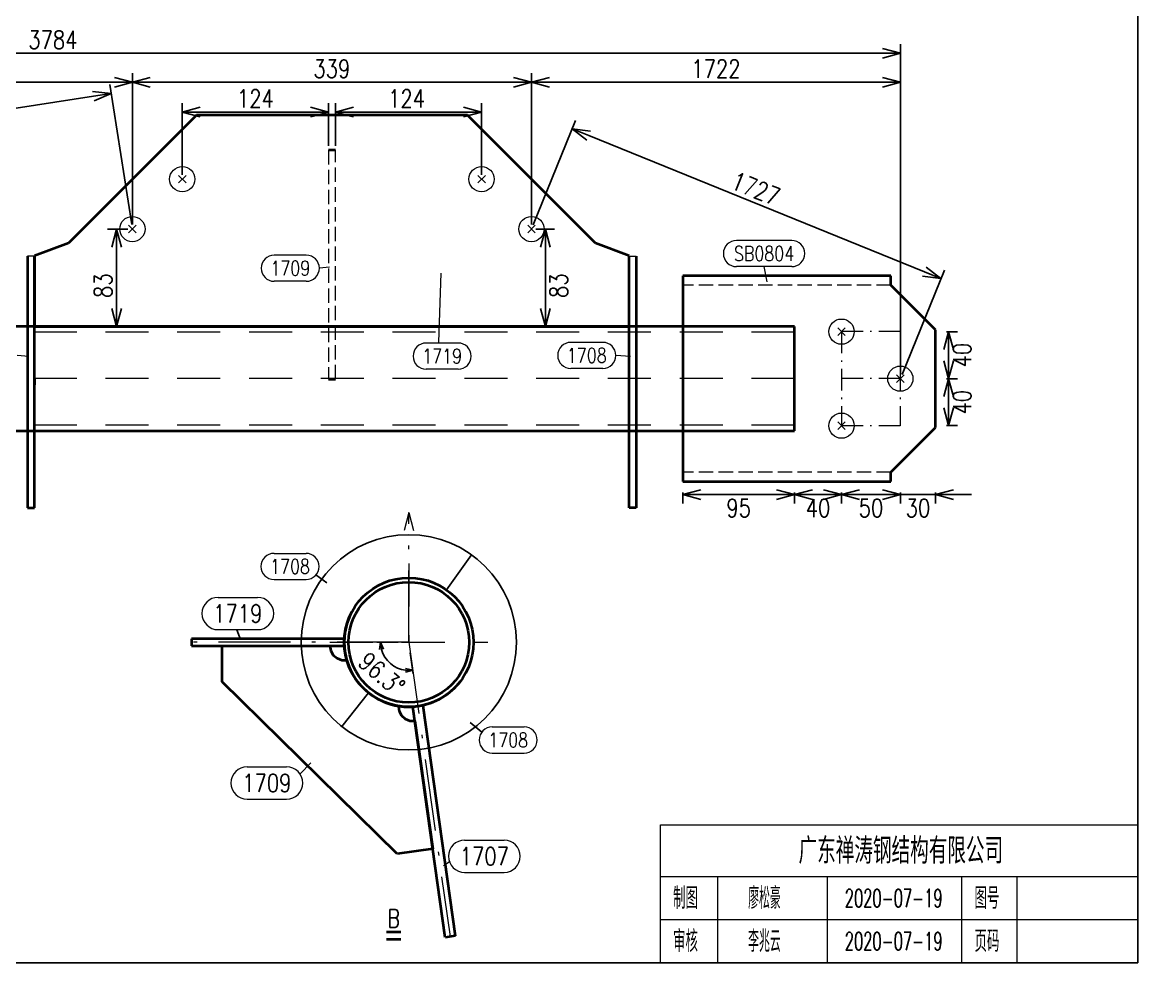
# Model space of a CAD drawing. Extents: x 154981 to 165753, y -86801 to -82885.
# Drawn here: x 158750.7 to 158906.1, y -83946.7 to -83815.6 of the extents above; entities that cross this region are included whole.
import ezdxf
from ezdxf.enums import TextEntityAlignment as Align

# ---------------------------------------------------------------- set-up
doc = ezdxf.new("R2010")
doc.units = 0
doc.header["$MEASUREMENT"] = 0
for name, pattern in [('一点画线', [5.2, 3, -1, 0.2, -1]), ('虚线', [2.75, 2, -0.75]), ('长一点画线', [16.5, 10, -3, 0.5, -3]), ('长虚线', [10, 6, -4])]:
    doc.linetypes.add(name, pattern=pattern)
doc.layers.get('0').update_dxf_attribs({"linetype": 'CONTINUOUS', "lineweight": 25})
doc.layers.get('Defpoints').update_dxf_attribs({"linetype": 'CONTINUOUS'})
doc.layers.add('4', color=7, linetype='CONTINUOUS', lineweight=25)
doc.layers.add('5', color=7, linetype='CONTINUOUS', lineweight=25)
doc.styles.add('DimFont', font='simplex.shx', dxfattribs={"width": 0.8, "bigfont": 'gbhzfs.shx'})
doc.styles.get("Standard").update_dxf_attribs({"font": 'simplex.shx', "width": 0.7, "height": 3, "bigfont": 'gbhzfs.shx'})
doc.dimstyles.new('DHDxfDimStyleOpen30', dxfattribs={"dimtxt": 2.5, "dimasz": 2.5, "dimexe": 1.25, "dimexo": 0.625, "dimtad": 2, "dimtxsty": 'DimFont', "dimblk": 'OPEN30', "dimblk1": 'OPEN30', "dimblk2": 'OPEN30', "dimcen": 2.5, "dimadec": 0, "dimazin": 0, "dimtfac": 1, "dimtmove": 0, "dimatfit": 3, "dimfxl": 0, "dimarcsym": 0})

# ---------------------------------------------------------------- blocks, each defined once
blk = doc.blocks.new('_OPEN30')
at = {"color": 0, "linetype": 'ByBlock', "lineweight": -2}
for p, q in [((-1, 0.268), (0, 0)), ((0, 0), (-1, -0.268)), ((0, 0), (-1, 0))]:
    blk.add_line(p, q, dxfattribs=at)
blk = doc.blocks.new('*D711')
at = {"layer": '5', "color": 3, "linetype": 'Continuous', "lineweight": -2}
for p, q in [((158803.07, -83902.01), (158800.13, -83902.01)), ((158804.77, -83903.5), (158805.18, -83906.4))]:
    blk.add_line(p, q, dxfattribs=at)
blk.add_arc((158804.57, -83902.01), 3.93, 194.6125, 263.3571, dxfattribs=at)
at = {"layer": 'Defpoints', "color": 0, "linetype": 'Continuous'}
for p in [(158803.57, -83902.01), (158804.57, -83902.01), (158804.7, -83903), (158801.26, -83904.13)]:
    blk.add_point(p, dxfattribs=at)
at = {"layer": '5', "color": 3, "linetype": 'Continuous', "lineweight": -2}
for p, rotation in [((158800.63, -83902.01), 97.30625291188218), ((158805.11, -83905.91), 0.6633574834905166)]:
    blk.add_blockref('_OPEN30', p, dxfattribs=dict(at, rotation=rotation))
at = {"layer": '5', "color": 6, "linetype": 'Continuous', "lineweight": 18, "insert": (158800.79, -83906.42), "char_height": 2.5, "attachment_point": 5, "rotation": 319.4448, "style": 'DimFont'}
blk.add_mtext('96.3%%d', dxfattribs=at)
blk = doc.blocks.new('*D742')
at = {"layer": '5', "color": 3, "linetype": 'Continuous', "lineweight": -2}
for p, q in [((158870.55, -83881.43), (158868.05, -83881.43)), ((158873.05, -83881.14), (158873.05, -83882.68)), ((158877.96, -83881.43), (158873.05, -83881.43)), ((158877.96, -83881.14), (158877.96, -83882.68)), ((158880.46, -83881.43), (158882.96, -83881.43))]:
    blk.add_line(p, q, dxfattribs=at)
at = {"layer": 'Defpoints', "color": 0, "linetype": 'Continuous'}
for p in [(158873.05, -83880.51), (158873.05, -83881.43), (158877.96, -83880.51)]:
    blk.add_point(p, dxfattribs=at)
at = {"layer": '5', "color": 3, "linetype": 'Continuous', "lineweight": -2, "xscale": 2.5, "yscale": 2.5, "zscale": 2.5}
blk.add_blockref('_OPEN30', (158873.05, -83881.43), dxfattribs=at)
at = {"layer": '5', "color": 3, "linetype": 'Continuous', "lineweight": -2, "xscale": 2.5, "yscale": 2.5, "zscale": 2.5, "rotation": 180}
blk.add_blockref('_OPEN30', (158877.96, -83881.43), dxfattribs=at)
at = {"layer": '5', "color": 6, "linetype": 'Continuous', "lineweight": 18, "insert": (158875.5, -83883.3), "char_height": 2.5, "attachment_point": 5, "line_spacing_factor": 0.6, "style": 'DimFont'}
blk.add_mtext('30', dxfattribs=at)
blk = doc.blocks.new('*D741')
at = {"layer": '5', "color": 3, "linetype": 'Continuous', "lineweight": -2}
for p, q in [((158864.85, -83881.14), (158864.85, -83882.68)), ((158870.55, -83881.43), (158867.35, -83881.43)), ((158873.05, -83881.14), (158873.05, -83882.68))]:
    blk.add_line(p, q, dxfattribs=at)
at = {"layer": 'Defpoints', "color": 0, "linetype": 'Continuous'}
for p in [(158864.85, -83880.51), (158864.85, -83881.43), (158873.05, -83880.51)]:
    blk.add_point(p, dxfattribs=at)
at = {"layer": '5', "color": 3, "linetype": 'Continuous', "lineweight": -2, "xscale": 2.5, "yscale": 2.5, "zscale": 2.5, "rotation": 180}
blk.add_blockref('_OPEN30', (158864.85, -83881.43), dxfattribs=at)
at = {"layer": '5', "color": 3, "linetype": 'Continuous', "lineweight": -2, "xscale": 2.5, "yscale": 2.5, "zscale": 2.5}
blk.add_blockref('_OPEN30', (158873.05, -83881.43), dxfattribs=at)
at = {"layer": '5', "color": 6, "linetype": 'Continuous', "lineweight": 18, "insert": (158868.95, -83883.3), "char_height": 2.5, "attachment_point": 5, "line_spacing_factor": 0.6, "style": 'DimFont'}
blk.add_mtext('50', dxfattribs=at)
blk = doc.blocks.new('*D740')
at = {"layer": '5', "color": 3, "linetype": 'Continuous', "lineweight": -2}
for p, q in [((158858.3, -83881.14), (158858.3, -83882.68)), ((158862.35, -83881.43), (158860.8, -83881.43)), ((158864.85, -83881.14), (158864.85, -83882.68))]:
    blk.add_line(p, q, dxfattribs=at)
at = {"layer": 'Defpoints', "color": 0, "linetype": 'Continuous'}
for p in [(158858.3, -83880.51), (158858.3, -83881.43), (158864.85, -83880.51)]:
    blk.add_point(p, dxfattribs=at)
at = {"layer": '5', "color": 3, "linetype": 'Continuous', "lineweight": -2, "xscale": 2.5, "yscale": 2.5, "zscale": 2.5, "rotation": 180}
blk.add_blockref('_OPEN30', (158858.3, -83881.43), dxfattribs=at)
at = {"layer": '5', "color": 3, "linetype": 'Continuous', "lineweight": -2, "xscale": 2.5, "yscale": 2.5, "zscale": 2.5}
blk.add_blockref('_OPEN30', (158864.85, -83881.43), dxfattribs=at)
at = {"layer": '5', "color": 6, "linetype": 'Continuous', "lineweight": 18, "insert": (158861.58, -83883.3), "char_height": 2.5, "attachment_point": 5, "line_spacing_factor": 0.6, "style": 'DimFont'}
blk.add_mtext('40', dxfattribs=at)
blk = doc.blocks.new('*D739')
at = {"layer": '5', "color": 3, "linetype": 'Continuous', "lineweight": -2}
for p, q in [((158842.74, -83881.14), (158842.74, -83882.68)), ((158855.8, -83881.43), (158845.24, -83881.43)), ((158858.3, -83881.14), (158858.3, -83882.68))]:
    blk.add_line(p, q, dxfattribs=at)
at = {"layer": 'Defpoints', "color": 0, "linetype": 'Continuous'}
for p in [(158842.74, -83880.51), (158842.74, -83881.43), (158858.3, -83880.51)]:
    blk.add_point(p, dxfattribs=at)
at = {"layer": '5', "color": 3, "linetype": 'Continuous', "lineweight": -2, "xscale": 2.5, "yscale": 2.5, "zscale": 2.5, "rotation": 180}
blk.add_blockref('_OPEN30', (158842.74, -83881.43), dxfattribs=at)
at = {"layer": '5', "color": 3, "linetype": 'Continuous', "lineweight": -2, "xscale": 2.5, "yscale": 2.5, "zscale": 2.5}
blk.add_blockref('_OPEN30', (158858.3, -83881.43), dxfattribs=at)
at = {"layer": '5', "color": 6, "linetype": 'Continuous', "lineweight": 18, "insert": (158850.52, -83883.3), "char_height": 2.5, "attachment_point": 5, "line_spacing_factor": 0.6, "style": 'DimFont'}
blk.add_mtext('95', dxfattribs=at)
blk = doc.blocks.new('*D738')
at = {"layer": '5', "color": 3, "linetype": 'Continuous', "lineweight": -2}
for p, q in [((158879.5, -83858.72), (158881.03, -83858.72)), ((158879.78, -83861.22), (158879.78, -83862.77)), ((158879.5, -83865.27), (158881.03, -83865.27))]:
    blk.add_line(p, q, dxfattribs=at)
at = {"layer": 'Defpoints', "color": 0, "linetype": 'Continuous'}
for p in [(158878.87, -83858.72), (158878.87, -83865.27), (158879.78, -83865.27)]:
    blk.add_point(p, dxfattribs=at)
at = {"layer": '5', "color": 3, "linetype": 'Continuous', "lineweight": -2, "xscale": 2.5, "yscale": 2.5, "zscale": 2.5}
for p, rotation in [((158879.78, -83858.72), 90), ((158879.78, -83865.27), 270)]:
    blk.add_blockref('_OPEN30', p, dxfattribs=dict(at, rotation=rotation))
at = {"layer": '5', "color": 6, "linetype": 'Continuous', "lineweight": 18, "insert": (158881.66, -83861.99), "char_height": 2.5, "attachment_point": 5, "rotation": 90, "line_spacing_factor": 0.6, "style": 'DimFont'}
blk.add_mtext('40', dxfattribs=at)
blk = doc.blocks.new('*D737')
at = {"layer": '5', "color": 3, "linetype": 'Continuous', "lineweight": -2}
for p, q in [((158879.5, -83865.27), (158881.03, -83865.27)), ((158879.78, -83867.77), (158879.78, -83869.32)), ((158879.5, -83871.82), (158881.03, -83871.82))]:
    blk.add_line(p, q, dxfattribs=at)
at = {"layer": 'Defpoints', "color": 0, "linetype": 'Continuous'}
for p in [(158878.87, -83865.27), (158878.87, -83871.82), (158879.78, -83871.82)]:
    blk.add_point(p, dxfattribs=at)
at = {"layer": '5', "color": 3, "linetype": 'Continuous', "lineweight": -2, "xscale": 2.5, "yscale": 2.5, "zscale": 2.5}
for p, rotation in [((158879.78, -83865.27), 90), ((158879.78, -83871.82), 270)]:
    blk.add_blockref('_OPEN30', p, dxfattribs=dict(at, rotation=rotation))
at = {"layer": '5', "color": 6, "linetype": 'Continuous', "lineweight": 18, "insert": (158881.66, -83868.55), "char_height": 2.5, "attachment_point": 5, "rotation": 90, "line_spacing_factor": 0.6, "style": 'DimFont'}
blk.add_mtext('40', dxfattribs=at)
blk = doc.blocks.new('板孔21.5')
at = {"layer": '5', "color": 7, "linetype": 'Continuous', "lineweight": 13}
for p, q in [((-0.3, -0.3), (0.3, 0.3)), ((0.3, -0.3), (-0.3, 0.3))]:
    blk.add_line(p, q, dxfattribs=at)
blk.add_circle((0, 0), 1, dxfattribs=at)
blk = doc.blocks.new('*D730')
at = {"layer": '5', "color": 3, "linetype": 'Continuous', "lineweight": -2}
for p, q in [((158821.89, -83843.84), (158827.79, -83829.29)), ((158876.4, -83850.36), (158829.64, -83831.39)), ((158873.28, -83864.69), (158879.18, -83850.14))]:
    blk.add_line(p, q, dxfattribs=at)
at = {"layer": 'Defpoints', "color": 0, "linetype": 'Continuous'}
for p in [(158827.32, -83830.45), (158821.65, -83844.42), (158873.05, -83865.27)]:
    blk.add_point(p, dxfattribs=at)
at = {"layer": '5', "color": 3, "linetype": 'Continuous', "lineweight": -2, "xscale": 2.5, "yscale": 2.5, "zscale": 2.5}
for p, rotation in [((158827.32, -83830.45), 157.9162343955573), ((158878.71, -83851.3), 337.9162343955574)]:
    blk.add_blockref('_OPEN30', p, dxfattribs=dict(at, rotation=rotation))
at = {"layer": '5', "color": 6, "linetype": 'Continuous', "lineweight": 18, "insert": (158852.9, -83838.8), "char_height": 2.5, "attachment_point": 5, "rotation": 337.9162, "line_spacing_factor": 0.6, "style": 'DimFont'}
blk.add_mtext('1727', dxfattribs=at)
blk = doc.blocks.new('*D729')
at = {"layer": '5', "color": 3, "linetype": 'Continuous', "lineweight": -2}
for p, q in [((158765.96, -83843.8), (158762.9, -83824.28)), ((158632.41, -83845.98), (158760.62, -83825.9)), ((158632.8, -83864.65), (158629.74, -83845.13))]:
    blk.add_line(p, q, dxfattribs=at)
at = {"layer": 'Defpoints', "color": 0, "linetype": 'Continuous'}
for p in [(158763.09, -83825.52), (158766.05, -83844.42), (158632.9, -83865.27)]:
    blk.add_point(p, dxfattribs=at)
at = {"layer": '5', "color": 3, "linetype": 'Continuous', "lineweight": -2, "xscale": 2.5, "yscale": 2.5, "zscale": 2.5}
for p, rotation in [((158763.09, -83825.52), 8.899688701809596), ((158629.94, -83846.37), 188.8996887018096)]:
    blk.add_blockref('_OPEN30', p, dxfattribs=dict(at, rotation=rotation))
at = {"layer": '5', "color": 6, "linetype": 'Continuous', "lineweight": 18, "insert": (158700.44, -83833.43), "char_height": 2.5, "attachment_point": 5, "rotation": 8.8997, "line_spacing_factor": 0.6, "style": 'DimFont'}
blk.add_mtext('1727', dxfattribs=at)
blk = doc.blocks.new('*D728')
at = {"layer": '5', "color": 3, "linetype": 'Continuous', "lineweight": -2}
for p, q in [((158822.28, -83844.42), (158824.84, -83844.42)), ((158823.59, -83855.48), (158823.59, -83846.92)), ((158822.28, -83857.98), (158824.84, -83857.98))]:
    blk.add_line(p, q, dxfattribs=at)
at = {"layer": 'Defpoints', "color": 0, "linetype": 'Continuous'}
for p in [(158821.65, -83844.42), (158823.59, -83844.42), (158821.65, -83857.98)]:
    blk.add_point(p, dxfattribs=at)
at = {"layer": '5', "color": 3, "linetype": 'Continuous', "lineweight": -2, "xscale": 2.5, "yscale": 2.5, "zscale": 2.5}
for p, rotation in [((158823.59, -83844.42), 90), ((158823.59, -83857.98), 270)]:
    blk.add_blockref('_OPEN30', p, dxfattribs=dict(at, rotation=rotation))
at = {"layer": '5', "color": 6, "linetype": 'Continuous', "lineweight": 18, "insert": (158825.46, -83852.31), "char_height": 2.5, "attachment_point": 5, "rotation": 90, "line_spacing_factor": 0.6, "style": 'DimFont'}
blk.add_mtext('83', dxfattribs=at)
blk = doc.blocks.new('*D727')
at = {"layer": '5', "color": 3, "linetype": 'Continuous', "lineweight": -2}
for p, q in [((158765.43, -83844.42), (158762.6, -83844.42)), ((158763.85, -83855.48), (158763.85, -83846.92)), ((158765.43, -83857.98), (158762.6, -83857.98))]:
    blk.add_line(p, q, dxfattribs=at)
at = {"layer": 'Defpoints', "color": 0, "linetype": 'Continuous'}
for p in [(158763.85, -83844.42), (158766.05, -83844.42), (158766.05, -83857.98)]:
    blk.add_point(p, dxfattribs=at)
at = {"layer": '5', "color": 3, "linetype": 'Continuous', "lineweight": -2, "xscale": 2.5, "yscale": 2.5, "zscale": 2.5}
for p, rotation in [((158763.85, -83844.42), 90), ((158763.85, -83857.98), 270)]:
    blk.add_blockref('_OPEN30', p, dxfattribs=dict(at, rotation=rotation))
at = {"layer": '5', "color": 6, "linetype": 'Continuous', "lineweight": 18, "insert": (158761.98, -83852.31), "char_height": 2.5, "attachment_point": 5, "rotation": 90, "line_spacing_factor": 0.6, "style": 'DimFont'}
blk.add_mtext('83', dxfattribs=at)
blk = doc.blocks.new('*D726')
at = {"layer": '5', "color": 3, "linetype": 'Continuous', "lineweight": -2}
for p, q in [((158821.65, -83843.79), (158821.65, -83822.71)), ((158873.05, -83864.64), (158873.05, -83822.71)), ((158870.55, -83823.96), (158824.15, -83823.96))]:
    blk.add_line(p, q, dxfattribs=at)
at = {"layer": 'Defpoints', "color": 0, "linetype": 'Continuous'}
for p in [(158821.65, -83823.96), (158821.65, -83844.42), (158873.05, -83865.27)]:
    blk.add_point(p, dxfattribs=at)
at = {"layer": '5', "color": 3, "linetype": 'Continuous', "lineweight": -2, "xscale": 2.5, "yscale": 2.5, "zscale": 2.5, "rotation": 180}
blk.add_blockref('_OPEN30', (158821.65, -83823.96), dxfattribs=at)
at = {"layer": '5', "color": 3, "linetype": 'Continuous', "lineweight": -2, "xscale": 2.5, "yscale": 2.5, "zscale": 2.5}
blk.add_blockref('_OPEN30', (158873.05, -83823.96), dxfattribs=at)
at = {"layer": '5', "color": 6, "linetype": 'Continuous', "lineweight": 18, "insert": (158847.35, -83822.08), "char_height": 2.5, "attachment_point": 5, "line_spacing_factor": 0.6, "style": 'DimFont'}
blk.add_mtext('1722', dxfattribs=at)
blk = doc.blocks.new('*D725')
at = {"layer": '5', "color": 3, "linetype": 'Continuous', "lineweight": -2}
for p, q in [((158766.05, -83843.79), (158766.05, -83822.71)), ((158821.65, -83843.79), (158821.65, -83822.71)), ((158819.15, -83823.96), (158768.55, -83823.96))]:
    blk.add_line(p, q, dxfattribs=at)
at = {"layer": 'Defpoints', "color": 0, "linetype": 'Continuous'}
for p in [(158766.05, -83823.96), (158766.05, -83844.42), (158821.65, -83844.42)]:
    blk.add_point(p, dxfattribs=at)
at = {"layer": '5', "color": 3, "linetype": 'Continuous', "lineweight": -2, "xscale": 2.5, "yscale": 2.5, "zscale": 2.5, "rotation": 180}
blk.add_blockref('_OPEN30', (158766.05, -83823.96), dxfattribs=at)
at = {"layer": '5', "color": 3, "linetype": 'Continuous', "lineweight": -2, "xscale": 2.5, "yscale": 2.5, "zscale": 2.5}
blk.add_blockref('_OPEN30', (158821.65, -83823.96), dxfattribs=at)
at = {"layer": '5', "color": 6, "linetype": 'Continuous', "lineweight": 18, "insert": (158793.85, -83822.08), "char_height": 2.5, "attachment_point": 5, "line_spacing_factor": 0.6, "style": 'DimFont'}
blk.add_mtext('339', dxfattribs=at)
blk = doc.blocks.new('*D724')
at = {"layer": '5', "color": 3, "linetype": 'Continuous', "lineweight": -2}
for p, q in [((158632.9, -83864.64), (158632.9, -83822.71)), ((158766.05, -83843.79), (158766.05, -83822.71)), ((158763.55, -83823.96), (158635.4, -83823.96))]:
    blk.add_line(p, q, dxfattribs=at)
at = {"layer": 'Defpoints', "color": 0, "linetype": 'Continuous'}
for p in [(158632.9, -83823.96), (158766.05, -83844.42), (158632.9, -83865.27)]:
    blk.add_point(p, dxfattribs=at)
at = {"layer": '5', "color": 3, "linetype": 'Continuous', "lineweight": -2, "xscale": 2.5, "yscale": 2.5, "zscale": 2.5, "rotation": 180}
blk.add_blockref('_OPEN30', (158632.9, -83823.96), dxfattribs=at)
at = {"layer": '5', "color": 3, "linetype": 'Continuous', "lineweight": -2, "xscale": 2.5, "yscale": 2.5, "zscale": 2.5}
blk.add_blockref('_OPEN30', (158766.05, -83823.96), dxfattribs=at)
at = {"layer": '5', "color": 6, "linetype": 'Continuous', "lineweight": 18, "insert": (158699.47, -83822.08), "char_height": 2.5, "attachment_point": 5, "line_spacing_factor": 0.6, "style": 'DimFont'}
blk.add_mtext('1722', dxfattribs=at)
blk = doc.blocks.new('*D723')
at = {"layer": '5', "color": 3, "linetype": 'Continuous', "lineweight": -2}
for p, q in [((158794.34, -83832.81), (158794.34, -83826.86)), ((158814.7, -83836.84), (158814.7, -83826.86)), ((158812.2, -83828.11), (158796.84, -83828.11))]:
    blk.add_line(p, q, dxfattribs=at)
at = {"layer": 'Defpoints', "color": 0, "linetype": 'Continuous'}
for p in [(158794.34, -83828.11), (158794.34, -83833.44), (158814.7, -83837.47)]:
    blk.add_point(p, dxfattribs=at)
at = {"layer": '5', "color": 3, "linetype": 'Continuous', "lineweight": -2, "xscale": 2.5, "yscale": 2.5, "zscale": 2.5, "rotation": 180}
blk.add_blockref('_OPEN30', (158794.34, -83828.11), dxfattribs=at)
at = {"layer": '5', "color": 3, "linetype": 'Continuous', "lineweight": -2, "xscale": 2.5, "yscale": 2.5, "zscale": 2.5}
blk.add_blockref('_OPEN30', (158814.7, -83828.11), dxfattribs=at)
at = {"layer": '5', "color": 6, "linetype": 'Continuous', "lineweight": 18, "insert": (158804.25, -83826.24), "char_height": 2.5, "attachment_point": 5, "line_spacing_factor": 0.6, "style": 'DimFont'}
blk.add_mtext('124', dxfattribs=at)
blk = doc.blocks.new('*D722')
at = {"layer": '5', "color": 3, "linetype": 'Continuous', "lineweight": -2}
for p, q in [((158773, -83836.84), (158773, -83826.86)), ((158793.36, -83832.81), (158793.36, -83826.86)), ((158775.5, -83828.11), (158790.86, -83828.11))]:
    blk.add_line(p, q, dxfattribs=at)
at = {"layer": 'Defpoints', "color": 0, "linetype": 'Continuous'}
for p in [(158793.36, -83828.11), (158793.36, -83833.44), (158773, -83837.47)]:
    blk.add_point(p, dxfattribs=at)
at = {"layer": '5', "color": 3, "linetype": 'Continuous', "lineweight": -2, "xscale": 2.5, "yscale": 2.5, "zscale": 2.5, "rotation": 180}
blk.add_blockref('_OPEN30', (158773, -83828.11), dxfattribs=at)
at = {"layer": '5', "color": 3, "linetype": 'Continuous', "lineweight": -2, "xscale": 2.5, "yscale": 2.5, "zscale": 2.5}
blk.add_blockref('_OPEN30', (158793.36, -83828.11), dxfattribs=at)
at = {"layer": '5', "color": 6, "linetype": 'Continuous', "lineweight": 18, "insert": (158783.19, -83826.24), "char_height": 2.5, "attachment_point": 5, "line_spacing_factor": 0.6, "style": 'DimFont'}
blk.add_mtext('124', dxfattribs=at)
blk = doc.blocks.new('*D717')
at = {"layer": '5', "color": 3, "linetype": 'Continuous', "lineweight": -2}
for p, q in [((158632.9, -83864.64), (158632.9, -83818.66)), ((158873.05, -83864.64), (158873.05, -83818.66)), ((158870.55, -83819.91), (158635.4, -83819.91))]:
    blk.add_line(p, q, dxfattribs=at)
at = {"layer": 'Defpoints', "color": 0, "linetype": 'Continuous'}
for p in [(158632.9, -83819.91), (158632.9, -83865.27), (158873.05, -83865.27)]:
    blk.add_point(p, dxfattribs=at)
at = {"layer": '5', "color": 3, "linetype": 'Continuous', "lineweight": -2, "xscale": 2.5, "yscale": 2.5, "zscale": 2.5, "rotation": 180}
blk.add_blockref('_OPEN30', (158632.9, -83819.91), dxfattribs=at)
at = {"layer": '5', "color": 3, "linetype": 'Continuous', "lineweight": -2, "xscale": 2.5, "yscale": 2.5, "zscale": 2.5}
blk.add_blockref('_OPEN30', (158873.05, -83819.91), dxfattribs=at)
at = {"layer": '5', "color": 6, "linetype": 'Continuous', "lineweight": 18, "insert": (158754.97, -83818.04), "char_height": 2.5, "attachment_point": 5, "line_spacing_factor": 0.6, "style": 'DimFont'}
blk.add_mtext('3784', dxfattribs=at)
blk = doc.blocks.new('CTDHK')
at = {"color": 0, "linetype": 'Continuous'}
for p, q in [((297, 210), (297, 0)), ((297, 0), (0, 0))]:
    blk.add_line(p, q, dxfattribs=at)

msp = doc.modelspace()

# ---------------------------------------------------------------- linework, layer by layer
at = {"color": 3, "linetype": 'Continuous'}
for p, q in [((158809.80431, -83894.69457), (158813.29637, -83889.81548)), ((158791.63236, -83892.62299), (158793.13999, -83893.7269)), ((158780.60289, -83900.27189), (158781.11562, -83901.61701)), ((158798.96743, -83909.05973), (158795.23491, -83913.75742)), ((158813.13301, -83913.17267), (158814.72443, -83914.54823))]:
    msp.add_line(p, q, dxfattribs=at)
msp.add_circle((158804.56621, -83902.01319), 15, dxfattribs=at)
at = {"layer": '4', "color": 1, "linetype": 'Continuous', "lineweight": 18}
for p, q in [((158839.61666, -83946.66733), (158839.61666, -83927.46733)), ((158839.61666, -83927.46733), (158906.11666, -83927.46733)), ((158839.61666, -83934.66733), (158906.11666, -83934.66733)), ((158847.61666, -83946.66733), (158847.61666, -83934.66733)), ((158862.91666, -83946.66733), (158862.91666, -83934.66733)), ((158881.61666, -83946.66733), (158881.61666, -83934.66733)), ((158889.31666, -83946.66733), (158889.31666, -83934.66733)), ((158839.61666, -83940.66733), (158906.11666, -83940.66733))]:
    msp.add_line(p, q, dxfattribs=at)
msp.add_lwpolyline([(158609.11666, -83736.66733), (158609.11666, -83946.66733), (158906.11666, -83946.66733), (158906.11666, -83736.66733)], close=True, dxfattribs=at)
at = {"layer": '5', "color": 7, "linetype": 'Continuous', "lineweight": 35}
for p, q in [((158774.97149, -83828.54799), (158757.13238, -83846.3871)), ((158812.73481, -83828.54799), (158774.97149, -83828.54799)), ((158830.57392, -83846.3871), (158812.73481, -83828.54799)), ((158794.34461, -83833.43523), (158793.36169, -83833.43523)), ((158757.13238, -83846.3871), (158752.43023, -83848.14954)), ((158835.27607, -83848.14954), (158830.57392, -83846.3871)), ((158751.44731, -83848.18018), (158751.44731, -83883.26457)), ((158752.43023, -83848.14954), (158752.43023, -83857.97876)), ((158752.43023, -83883.26457), (158752.43023, -83848.18018)), ((158835.27607, -83857.97876), (158835.27607, -83848.14954)), ((158835.27607, -83883.26457), (158835.27607, -83848.18018)), ((158836.25899, -83848.18018), (158836.25899, -83883.26457)), ((158871.73517, -83850.93449), (158842.73899, -83850.93449)), ((158842.73899, -83850.93449), (158842.73899, -83879.60303)), ((158871.73517, -83852.24505), (158871.73517, -83850.93449)), ((158877.96034, -83858.47022), (158871.73517, -83852.24505)), ((158858.30191, -83857.97876), (158647.63989, -83857.97876)), ((158752.43023, -83857.97876), (158835.27607, -83857.97876)), ((158858.30191, -83872.55876), (158858.30191, -83857.97876)), ((158877.96034, -83872.0673), (158877.96034, -83858.47022)), ((158752.43023, -83865.35286), (158752.43023, -83866.11016)), ((158793.36169, -83865.35286), (158794.34461, -83865.35286)), ((158835.27607, -83866.11016), (158835.27607, -83865.35286)), ((158871.73517, -83878.29247), (158877.96034, -83872.0673)), ((158647.63989, -83872.55876), (158858.30191, -83872.55876)), ((158871.73517, -83879.60303), (158871.73517, -83878.29247)), ((158842.73899, -83879.60303), (158871.73517, -83879.60303)), ((158751.44731, -83883.26457), (158752.43023, -83883.26457)), ((158836.25899, -83883.26457), (158835.27607, -83883.26457)), ((158796.40944, -83898.20963), (158795.94431, -83899.43197)), ((158795.94431, -83899.43197), (158795.66124, -83900.70881)), ((158795.56621, -83901.51319), (158774.26669, -83901.51319)), ((158774.26669, -83901.51319), (158774.26669, -83902.51319)), ((158795.66124, -83900.70881), (158795.56621, -83902.01319)), ((158795.56621, -83902.51319), (158795.56621, -83901.51319)), ((158774.26669, -83902.51319), (158795.56621, -83902.51319)), ((158778.58011, -83907.51319), (158778.58011, -83902.51319)), ((158778.58011, -83902.51319), (158793.58011, -83902.51319)), ((158793.58011, -83902.51319), (158793.69969, -83903.19437)), ((158793.69969, -83903.19437), (158794.04412, -83903.7941)), ((158795.56621, -83902.01319), (158795.66124, -83903.31758)), ((158795.66124, -83903.31758), (158795.94431, -83904.59442)), ((158794.04412, -83903.7941), (158794.57222, -83904.24066)), ((158794.57222, -83904.24066), (158795.22083, -83904.48066)), ((158795.22083, -83904.48066), (158795.91241, -83904.4854)), ((158795.91241, -83904.4854), (158796.24674, -83905.44633)), ((158795.94431, -83904.59442), (158796.40944, -83905.81676)), ((158796.24674, -83905.44633), (158796.68739, -83906.36339)), ((158796.68739, -83906.36339), (158797.22874, -83907.22486)), ((158802.93827, -83931.4964), (158778.58011, -83907.51319)), ((158797.22874, -83907.22486), (158797.86385, -83908.01972)), ((158797.86385, -83908.01972), (158798.58462, -83908.73782)), ((158810.90656, -83908.40068), (158811.75106, -83907.43334)), ((158798.58462, -83908.73782), (158799.38184, -83909.36998)), ((158799.14606, -83909.19804), (158800.22374, -83909.89628)), ((158799.38184, -83909.36998), (158800.24531, -83909.90812)), ((158808.85017, -83909.92823), (158809.93299, -83909.23799)), ((158809.93299, -83909.23799), (158810.90656, -83908.40068)), ((158800.22374, -83909.89628), (158801.38982, -83910.43404)), ((158800.24531, -83909.90812), (158801.164, -83910.34536)), ((158801.164, -83910.34536), (158802.12618, -83910.67612)), ((158801.38982, -83910.43404), (158802.62057, -83910.80037)), ((158802.12618, -83910.67612), (158803.11953, -83910.89616)), ((158802.62057, -83910.80037), (158803.89091, -83910.98782)), ((158803.11953, -83910.89616), (158803.20747, -83911.59099)), ((158803.89091, -83910.98782), (158805.17501, -83910.99258)), ((158805.1208, -83911.02332), (158806.50728, -83910.82922)), ((158809.61628, -83943.13384), (158805.1208, -83911.02332)), ((158805.17501, -83910.99258), (158806.44671, -83910.81454)), ((158806.44671, -83910.81454), (158807.68014, -83910.45733)), ((158806.50728, -83910.82922), (158811.00275, -83942.93973)), ((158807.68014, -83910.45733), (158808.85017, -83909.92823)), ((158803.20747, -83911.59099), (158803.52958, -83912.21289)), ((158803.52958, -83912.21289), (158804.04636, -83912.68561)), ((158804.04636, -83912.68561), (158804.69443, -83912.95117)), ((158804.69443, -83912.95117), (158805.39432, -83912.97701)), ((158805.39432, -83912.97701), (158807.88998, -83930.80316)), ((158807.88998, -83930.80316), (158802.93827, -83931.4964)), ((158811.00275, -83942.93973), (158809.61628, -83943.13384))]:
    msp.add_line(p, q, dxfattribs=at)
at = {"layer": '5', "color": 7, "linetype": '虚线', "lineweight": 18}
for p, q in [((158793.36169, -83833.43523), (158793.36169, -83865.35286)), ((158794.34461, -83865.35286), (158794.34461, -83833.43523)), ((158752.43023, -83848.18018), (158751.44731, -83848.18018)), ((158835.27607, -83848.18018), (158836.25899, -83848.18018)), ((158871.73517, -83852.24505), (158842.73899, -83852.24505)), ((158871.73517, -83878.29247), (158842.73899, -83878.29247)), ((158795.56621, -83901.51319), (158789.59778, -83901.51319)), ((158795.56621, -83902.51319), (158795.56621, -83901.51319)), ((158789.59778, -83902.51319), (158795.56621, -83902.51319)), ((158805.1208, -83911.02332), (158806.50728, -83910.82922)), ((158805.94538, -83916.91317), (158805.1208, -83911.02332)), ((158806.50728, -83910.82922), (158807.33186, -83916.71907))]:
    msp.add_line(p, q, dxfattribs=at)
at = {"layer": '5', "color": 3, "linetype": 'Continuous', "lineweight": 18}
for p, q in [((158857.9096, -83846.00879), (158850.2146, -83846.00879)), ((158790.27784, -83848.05626), (158785.82284, -83848.05626)), ((158793.52387, -83849.7188), (158792.10034, -83849.87876)), ((158808.72636, -83860.16392), (158809.04981, -83850.57903)), ((158857.9096, -83849.65379), (158850.2146, -83849.65379)), ((158854.49765, -83851.76263), (158854.0621, -83849.65379)), ((158790.27784, -83851.70126), (158785.82284, -83851.70126)), ((158811.43575, -83860.3069), (158806.98075, -83860.3069)), ((158831.58784, -83860.20626), (158827.13284, -83860.20626)), ((158751.60949, -83862.16842), (158749.98034, -83862.02876)), ((158835.43825, -83862.16842), (158833.41034, -83862.02876)), ((158811.43575, -83863.9519), (158806.98075, -83863.9519)), ((158831.58784, -83863.85126), (158827.13284, -83863.85126)), ((158785.78672, -83889.61564), (158790.24172, -83889.61564)), ((158785.78672, -83893.26064), (158790.24172, -83893.26064)), ((158777.99285, -83895.75181), (158783.49285, -83895.75181)), ((158777.99285, -83900.25181), (158783.49285, -83900.25181)), ((158816.18235, -83913.80933), (158820.63735, -83913.80933)), ((158816.18235, -83917.45433), (158820.63735, -83917.45433)), ((158789.42648, -83920.32767), (158790.93609, -83918.79153)), ((158782.03429, -83919.37252), (158787.53429, -83919.37252)), ((158782.03429, -83923.87252), (158787.53429, -83923.87252)), ((158812.34038, -83929.58442), (158817.84038, -83929.58442)), ((158809.39451, -83933.1398), (158810.32042, -83932.52252)), ((158812.34038, -83934.08442), (158817.84038, -83934.08442))]:
    msp.add_line(p, q, dxfattribs=at)
at = {"layer": '5', "color": 7, "linetype": '长虚线', "lineweight": 18}
for p, q in [((158858.30191, -83858.78876), (158647.63989, -83858.78876)), ((158858.30191, -83871.74876), (158647.63989, -83871.74876))]:
    msp.add_line(p, q, dxfattribs=at)
at = {"layer": '5', "color": 240, "linetype": '一点画线', "lineweight": 18}
for p, q in [((158873.04573, -83858.71595), (158864.85472, -83858.71595)), ((158864.85472, -83858.71595), (158864.85472, -83871.82157)), ((158873.04573, -83858.71595), (158873.04573, -83871.82157)), ((158873.04573, -83865.26876), (158864.85472, -83865.26876)), ((158873.04573, -83871.82157), (158864.85472, -83871.82157))]:
    msp.add_line(p, q, dxfattribs=at)
at = {"layer": '5', "color": 56, "linetype": '长虚线', "lineweight": 18}
msp.add_line((158858.30191, -83865.26876), (158647.63989, -83865.26876), dxfattribs=at)
at = {"layer": '5', "color": 7, "linetype": '长一点画线', "lineweight": 18}
for p, q in [((158804.56621, -83883.9204), (158803.89634, -83886.4204)), ((158804.56621, -83883.9204), (158803.89634, -83886.4204)), ((158804.56621, -83902.01319), (158804.56621, -83883.9204)), ((158804.56621, -83883.9204), (158805.23608, -83886.4204)), ((158804.56621, -83883.9204), (158805.23608, -83886.4204))]:
    msp.add_line(p, q, dxfattribs=at)
at = {"layer": '5', "color": 240, "linetype": '长虚线', "lineweight": 18}
for p, q in [((158804.56621, -83891.01319), (158804.56621, -83902.01319)), ((158793.56621, -83902.01319), (158815.56621, -83902.01319))]:
    msp.add_line(p, q, dxfattribs=at)
at = {"layer": '5', "color": 240, "linetype": '长一点画线', "lineweight": 18}
for q in [(158774.26669, -83902.01319), (158810.30951, -83943.03679)]:
    msp.add_line((158804.56621, -83902.01319), q, dxfattribs=at)
at = {"layer": '5', "color": 3, "linetype": 'Continuous', "lineweight": 35}
for p, q in [((158801.4539, -83942.36698), (158803.4539, -83942.36698)), ((158801.4539, -83943.36698), (158803.4539, -83943.36698))]:
    msp.add_line(p, q, dxfattribs=at)
at = {"layer": '5', "color": 7, "linetype": 'Continuous', "lineweight": 35}
for radius in [9, 9, 8.4, 8.4]:
    msp.add_circle((158804.56621, -83902.01319), radius, dxfattribs=at)
at = {"layer": '5', "color": 3, "linetype": 'Continuous', "lineweight": 18}
for centre, radius, start, end in [((158850.2146, -83847.83129), 1.8225, 90, 270), ((158857.9096, -83847.83129), 1.8225, 270, 90), ((158785.82284, -83849.87876), 1.8225, 90, 270), ((158790.27784, -83849.87876), 1.8225, 270, 90), ((158806.98075, -83862.1294), 1.8225, 90, 270), ((158811.43575, -83862.1294), 1.8225, 270, 90), ((158827.13284, -83862.02876), 1.8225, 90, 270), ((158831.58784, -83862.02876), 1.8225, 270, 90), ((158785.78672, -83891.43814), 1.8225, 90, 270), ((158790.24172, -83891.43814), 1.8225, 270, 90), ((158777.99285, -83898.00181), 2.25, 90, 270), ((158783.49285, -83898.00181), 2.25, 270, 90), ((158816.18235, -83915.63183), 1.8225, 90, 270), ((158820.63735, -83915.63183), 1.8225, 270, 90), ((158782.03429, -83921.62252), 2.25, 90, 270), ((158787.53429, -83921.62252), 2.25, 270, 90), ((158812.34038, -83931.83442), 2.25, 90, 270), ((158817.84038, -83931.83442), 2.25, 270, 90)]:
    msp.add_arc(centre, radius, start, end, dxfattribs=at)

# ---------------------------------------------------------------- block references
at = {"color": 2, "linetype": 'Continuous'}
msp.add_blockref('CTDHK', (158609.11666, -83946.66733), dxfattribs=at)
at = {"layer": '5', "color": 7, "linetype": 'Continuous', "lineweight": 35, "xscale": 1.760939999999246, "yscale": 1.760939999999246, "zscale": 1.76094, "rotation": 180}
for p in [(158773.00224, -83837.46754), (158814.70406, -83837.46754), (158766.05193, -83844.41785), (158821.65436, -83844.41785), (158864.85472, -83858.71595), (158873.04573, -83865.26876), (158864.85472, -83871.82157)]:
    msp.add_blockref('板孔21.5', p, dxfattribs=at)

# ---------------------------------------------------------------- texts
at = {"layer": '4', "color": 1, "linetype": 'Continuous', "lineweight": 13}
msp.add_text('广东禅涛钢结构有限公司', height=3.6, dxfattribs=at).set_placement((158873.11666, -83931.06733), align=Align.MIDDLE_CENTER)
for s, height, width, p in [('制图', 3, 0.8, (158843.11666, -83937.66733)), ('廖松豪', 3, 0.7, (158854.11666, -83937.66733)), ('图号', 3, 0.8, (158885.11666, -83937.66733)), ('2020-07-19', 2.5, 0.6, (158872.11666, -83937.66733)), ('审核', 3, 0.8, (158843.11666, -83943.66733)), ('李兆云', 3, 0.7, (158854.11666, -83943.66733)), ('页码', 3, 0.8, (158885.11666, -83943.66733)), ('2020-07-19', 2.5, 0.6, (158872.11666, -83943.66733))]:
    msp.add_text(s, height=height, dxfattribs=dict(at, width=width)).set_placement(p, align=Align.MIDDLE_CENTER)
at = {"layer": '5', "color": 6, "linetype": 'Continuous', "lineweight": 18, "width": 0.8}
for s, height, p in [('SB0804', 2.025, (158854.0621, -83847.83129)), ('1709', 2.025, (158788.05034, -83849.87876)), ('1719', 2.025, (158809.20825, -83862.1294)), ('1708', 2.025, (158829.36034, -83862.02876)), ('1708', 2.025, (158788.01422, -83891.43814)), ('1719', 2.5, (158780.74285, -83898.00181)), ('1708', 2.025, (158818.40985, -83915.63183)), ('1709', 2.5, (158784.78429, -83921.62252)), ('1707', 2.5, (158815.09038, -83931.83442))]:
    msp.add_text(s, height=height, dxfattribs=at).set_placement(p, align=Align.MIDDLE_CENTER)
msp.add_text('B', height=2.5, dxfattribs=at).set_placement((158802.4539, -83939.24198), align=Align.TOP_CENTER)

# ---------------------------------------------------------------- dimensions: what is measured, and where the dimension line sits
at = {"layer": '5', "color": 3, "linetype": 'Continuous', "lineweight": 18}
for base, p1, p2, angle, text, picture, middle, dimtype in [((158632.89607, -83819.91012), (158873.04573, -83865.26876), (158632.89607, -83865.26876), 180, '3784', '*D717', (158754.9708, -83819.91012), 160), ((158632.89607, -83823.95876), (158766.05193, -83844.41785), (158632.89607, -83865.26876), 180, '1722', '*D724', (158699.474, -83823.95876), 160), ((158766.05193, -83823.95876), (158821.65436, -83844.41785), (158766.05193, -83844.41785), 180, '339', '*D725', (158793.85315, -83823.95876), 160), ((158821.65436, -83823.95876), (158873.04573, -83865.26876), (158821.65436, -83844.41785), 180, '1722', '*D726', (158847.35005, -83823.95876), 160), ((158763.09208, -83825.51593), (158632.89607, -83865.26876), (158766.05193, -83844.41785), 8.8996887, '1727', '*D729', (158700.72962, -83835.28128), 161), ((158793.36169, -83828.11001), (158773.00224, -83837.46754), (158793.36169, -83833.43523), 180, '124', '*D722', (158783.19034, -83828.11001), 160), ((158794.34461, -83828.11001), (158814.70406, -83837.46754), (158794.34461, -83833.43523), 180, '124', '*D723', (158804.25034, -83828.11001), 160), ((158827.32279, -83830.44683), (158873.04573, -83865.26876), (158821.65436, -83844.41785), 157.9162344, '1727', '*D730', (158852.19483, -83840.53811), 161), ((158763.85159, -83844.41785), (158766.05193, -83857.97876), (158766.05193, -83844.41785), 90, '83', '*D727', (158763.85159, -83852.30876), 161), ((158823.58909, -83844.41785), (158821.65436, -83857.97876), (158821.65436, -83844.41785), 90, '83', '*D728', (158823.58909, -83852.30876), 161)]:
    dim = msp.add_linear_dim(base=base, p1=p1, p2=p2, angle=angle, text=text, dimstyle='DHDxfDimStyleOpen30', override={"dimtxt": 2.5, "dimclrd": 3, "dimclre": 3, "dimclrt": 6}, dxfattribs=at)
    dim.commit()
    dim.dimension.update_dxf_attribs({"geometry": picture, "text_midpoint": middle, "dimtype": dimtype})
at = {"layer": '5', "color": 6, "linetype": 'Continuous', "lineweight": 18}
for base, p1, p2, angle, text, picture, middle in [((158879.78284, -83865.26876), (158878.87159, -83858.71595), (158878.87159, -83865.26876), 270, '40', '*D738', (158879.78284, -83861.99235)), ((158879.78284, -83871.82157), (158878.87159, -83865.26876), (158878.87159, -83871.82157), 270, '40', '*D737', (158879.78284, -83868.54516)), ((158842.73899, -83881.42553), (158858.30191, -83880.51428), (158842.73899, -83880.51428), 180, '95', '*D739', (158850.52045, -83881.42553)), ((158858.30191, -83881.42553), (158864.85472, -83880.51428), (158858.30191, -83880.51428), 180, '40', '*D740', (158861.57831, -83881.42553)), ((158864.85472, -83881.42553), (158873.04573, -83880.51428), (158864.85472, -83880.51428), 180, '50', '*D741', (158868.95022, -83881.42553)), ((158873.04573, -83881.42553), (158877.96034, -83880.51428), (158873.04573, -83880.51428), 180, '30', '*D742', (158875.50303, -83881.42553))]:
    dim = msp.add_linear_dim(base=base, p1=p1, p2=p2, angle=angle, text=text, dimstyle='DHDxfDimStyleOpen30', override={"dimtxt": 2.5, "dimclrd": 3, "dimclre": 3, "dimclrt": 6}, dxfattribs=at)
    dim.commit()
    dim.dimension.update_dxf_attribs({"geometry": picture, "text_midpoint": middle, "dimtype": 160})
at = {"layer": '5', "color": 3, "linetype": 'Continuous', "lineweight": 18}
dim = msp.add_angular_dim_3p(base=(158801.25607, -83904.13472), center=(158804.56621, -83902.01319), p1=(158803.56621, -83902.01319), p2=(158804.70486, -83903.00354), text='96.3%%d', dimstyle='DHDxfDimStyleOpen30', override={"dimasz": 1, "dimexe": 0.5, "dimexo": 0.5, "dimclrd": 3, "dimclre": 3, "dimclrt": 6}, dxfattribs=at)
dim.commit()
dim.dimension.update_dxf_attribs({"geometry": '*D711', "text_midpoint": (158802.00993, -83905.00039), "dimtype": 165})

doc.saveas('drawing.dxf')
